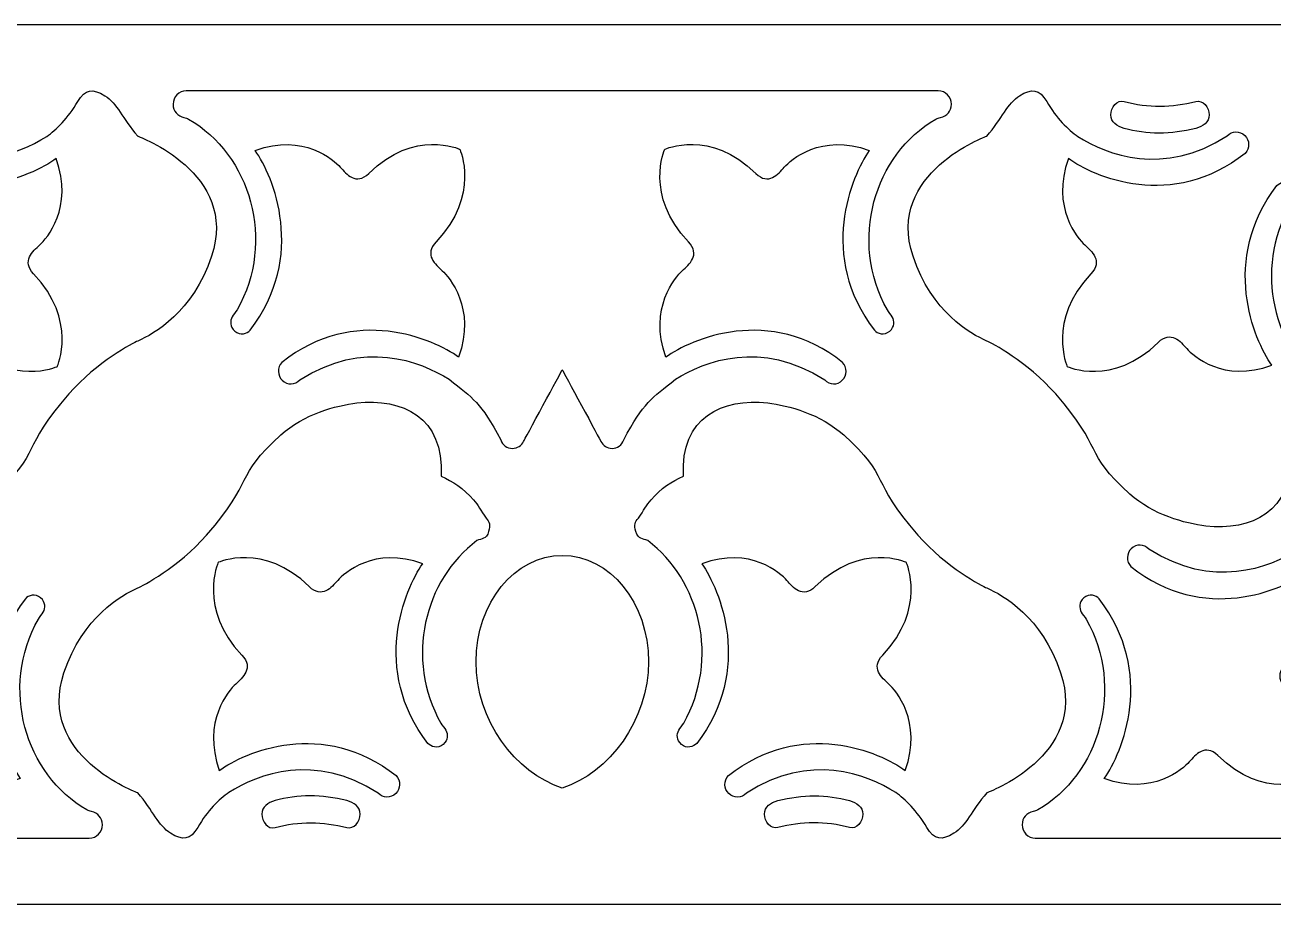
# Model space of a CAD drawing. Header units: centimetres. Extents: x 1.5 to 27, y -5.6 to -3.4.
# Drawn here: x 17.568 to 20.584, y -5.563 to -3.438 of the extents above; entities that cross this region are included whole.
import ezdxf

# ---------------------------------------------------------------- set-up
doc = ezdxf.new("R2010")
doc.units = ezdxf.units.CM
doc.header["$MEASUREMENT"] = 0
doc.layers.add('layer 1', color=7, linetype='Continuous')

msp = doc.modelspace()

# ---------------------------------------------------------------- linework, layer by layer
at = {"layer": 'layer 1', "color": 250}
for points, knots in [([(26.99977, -5.56315), (26.99977, -5.56315), (1.50052, -5.56315), (1.50052, -5.56315), (1.50052, -5.56315), (1.50052, -5.56315), (1.50052, -3.43822), (1.50052, -3.43822), (1.50052, -3.43822), (1.50052, -3.43822), (26.99977, -3.43822), (26.99977, -3.43822), (26.99977, -3.43822), (26.99977, -3.43822), (26.99977, -5.56315), (26.99977, -5.56315)], [0, 0, 0, 0, 0.2, 0.2, 0.2, 0.2, 0.4, 0.4, 0.4, 0.4, 0.6, 0.6, 0.6, 0.6, 1, 1, 1, 1]), ([(17.84056, -4.2024), (17.88006, -4.18478), (17.97394, -4.13215), (18.01886, -3.99738), (18.01886, -3.99738), (18.08602, -3.79587), (17.84056, -3.70693), (17.84056, -3.70693), (17.84056, -3.70693), (17.80365, -3.66489), (17.79059, -3.62706), (17.76123, -3.60917), (17.76123, -3.60917), (17.73187, -3.59128), (17.71389, -3.59266), (17.69558, -3.62349), (17.69558, -3.62349), (17.67273, -3.66337), (17.64354, -3.69138), (17.62048, -3.70783), (17.62048, -3.70783), (17.54983, -3.7518), (17.41356, -3.80571), (17.25972, -3.70609), (17.25972, -3.70609), (17.24818, -3.6939), (17.22911, -3.69353), (17.21712, -3.70526), (17.21712, -3.70526), (17.20514, -3.717), (17.20477, -3.73639), (17.21631, -3.74857), (17.21631, -3.74857), (17.39272, -3.88859), (17.58304, -3.80506), (17.64345, -3.7612), (17.64345, -3.7612), (17.68601, -3.87971), (17.62027, -3.95517), (17.60383, -3.97004), (17.60383, -3.97004), (17.5874, -3.9849), (17.55935, -4.00875), (17.58893, -4.03987), (17.58893, -4.03987), (17.69609, -4.15254), (17.64629, -4.26372), (17.64629, -4.26372), (17.64629, -4.26372), (17.64629, -4.26372), (17.53694, -4.31435), (17.42611, -4.2054), (17.42611, -4.2054), (17.39551, -4.17532), (17.37205, -4.20384), (17.35743, -4.22055), (17.35743, -4.22055), (17.3428, -4.23726), (17.26858, -4.30409), (17.15201, -4.26083), (17.15201, -4.26083), (17.19516, -4.19941), (17.27731, -4.00591), (17.1396, -3.82657), (17.1396, -3.82657), (17.13232, -3.81853), (17.1155, -3.81239), (17.1026, -3.82407), (17.1026, -3.82407), (17.09028, -3.83524), (17.09079, -3.84788), (17.09637, -3.85877), (17.09637, -3.85877), (17.09872, -3.86335), (17.10523, -3.87021), (17.10812, -3.87534), (17.10812, -3.87534), (17.19564, -4.03088), (17.14778, -4.22161), (17.02107, -4.31684), (17.02107, -4.31684), (17.00988, -4.32184), (16.99804, -4.31913), (16.99267, -4.33841), (16.99267, -4.33841), (16.98785, -4.35572), (16.9906, -4.36132), (16.99873, -4.37097), (16.99873, -4.37097), (16.99873, -4.37097), (16.99873, -4.37097), (16.99873, -4.37097), (16.99873, -4.37097), (17.01193, -4.39029), (17.01763, -4.40202), (17.02922, -4.41542), (17.02922, -4.41542), (17.0531, -4.44304), (17.07979, -4.45977), (17.1075, -4.47255), (17.1075, -4.47255), (17.09963, -4.61529), (17.20248, -4.6622), (17.31116, -4.64947), (17.31116, -4.64947), (17.36162, -4.64356), (17.43896, -4.62232), (17.49479, -4.57219), (17.49479, -4.57219), (17.60943, -4.46926), (17.5557, -4.46467), (17.6741, -4.32998), (17.6741, -4.32998), (17.74237, -4.25232), (17.83009, -4.2067), (17.84056, -4.2024)], [0, 0, 0, 0, 0.0333333, 0.0333333, 0.0333333, 0.0333333, 0.0666667, 0.0666667, 0.0666667, 0.0666667, 0.1, 0.1, 0.1, 0.1, 0.1333333, 0.1333333, 0.1333333, 0.1333333, 0.1666667, 0.1666667, 0.1666667, 0.1666667, 0.2, 0.2, 0.2, 0.2, 0.2333333, 0.2333333, 0.2333333, 0.2333333, 0.2666667, 0.2666667, 0.2666667, 0.2666667, 0.3, 0.3, 0.3, 0.3, 0.3333333, 0.3333333, 0.3333333, 0.3333333, 0.3666667, 0.3666667, 0.3666667, 0.3666667, 0.4, 0.4, 0.4, 0.4, 0.4333333, 0.4333333, 0.4333333, 0.4333333, 0.4666667, 0.4666667, 0.4666667, 0.4666667, 0.5, 0.5, 0.5, 0.5, 0.5333333, 0.5333333, 0.5333333, 0.5333333, 0.5666667, 0.5666667, 0.5666667, 0.5666667, 0.6, 0.6, 0.6, 0.6, 0.6333333, 0.6333333, 0.6333333, 0.6333333, 0.6666667, 0.6666667, 0.6666667, 0.6666667, 0.7, 0.7, 0.7, 0.7, 0.7333333, 0.7333333, 0.7333333, 0.7333333, 0.7666667, 0.7666667, 0.7666667, 0.7666667, 0.8, 0.8, 0.8, 0.8, 0.8333333, 0.8333333, 0.8333333, 0.8333333, 0.8666667, 0.8666667, 0.8666667, 0.8666667, 0.9, 0.9, 0.9, 0.9, 0.9333333, 0.9333333, 0.9333333, 0.9333333, 1, 1, 1, 1]), ([(18.86639, -3.59759), (18.86639, -3.59759), (19.77494, -3.59759), (19.77494, -3.59759), (19.77494, -3.59759), (19.7925, -3.59759), (19.80687, -3.6122), (19.80687, -3.63005), (19.80687, -3.63005), (19.80687, -3.63005), (19.80687, -3.63005), (19.80687, -3.63005), (19.80687, -3.63005), (19.80687, -3.64598), (19.79543, -3.65933), (19.78049, -3.66202), (19.78049, -3.66202), (19.77564, -3.66289), (19.77368, -3.66315), (19.76924, -3.66572), (19.76924, -3.66572), (19.62047, -3.75181), (19.55798, -3.95983), (19.65212, -4.12713), (19.65212, -4.12713), (19.655, -4.13227), (19.66152, -4.13913), (19.66387, -4.14371), (19.66387, -4.14371), (19.66944, -4.1546), (19.66996, -4.16724), (19.65764, -4.1784), (19.65764, -4.1784), (19.64474, -4.19009), (19.62792, -4.18395), (19.62064, -4.17591), (19.62064, -4.17591), (19.48293, -3.99657), (19.56508, -3.80307), (19.60823, -3.74165), (19.60823, -3.74165), (19.49166, -3.69839), (19.41743, -3.76522), (19.40281, -3.78193), (19.40281, -3.78193), (19.38819, -3.79864), (19.36473, -3.82716), (19.33412, -3.79707), (19.33412, -3.79707), (19.2233, -3.68813), (19.11394, -3.73876), (19.11394, -3.73876), (19.11394, -3.73876), (19.11394, -3.73876), (19.06415, -3.84994), (19.1713, -3.96261), (19.1713, -3.96261), (19.20089, -3.99372), (19.17284, -4.01757), (19.15641, -4.03244), (19.15641, -4.03244), (19.13997, -4.04731), (19.07423, -4.12277), (19.11679, -4.24128), (19.11679, -4.24128), (19.1772, -4.19742), (19.36752, -4.11389), (19.54393, -4.2539), (19.54393, -4.2539), (19.55547, -4.26609), (19.5551, -4.28548), (19.54312, -4.29721), (19.54312, -4.29721), (19.53113, -4.30894), (19.51205, -4.30857), (19.50052, -4.29639), (19.50052, -4.29639), (19.34668, -4.19676), (19.2104, -4.25068), (19.13976, -4.29465), (19.13976, -4.29465), (19.08193, -4.34089), (19.06361, -4.35006), (19.01475, -4.44132), (19.01475, -4.44132), (19.01078, -4.45325), (18.99967, -4.46185), (18.98658, -4.46185), (18.98658, -4.46185), (18.9748, -4.46185), (18.96461, -4.45488), (18.9598, -4.44477), (18.9598, -4.44477), (18.95948, -4.4441), (18.86666, -4.27233), (18.86639, -4.27163), (18.86639, -4.27163), (18.86612, -4.27233), (18.77329, -4.4441), (18.77297, -4.44477), (18.77297, -4.44477), (18.76816, -4.45488), (18.75797, -4.46185), (18.74619, -4.46185), (18.74619, -4.46185), (18.73311, -4.46185), (18.72199, -4.45325), (18.71802, -4.44132), (18.71802, -4.44132), (18.66916, -4.35006), (18.65085, -4.34089), (18.59302, -4.29465), (18.59302, -4.29465), (18.52237, -4.25068), (18.3861, -4.19676), (18.23226, -4.29639), (18.23226, -4.29639), (18.22072, -4.30857), (18.20164, -4.30894), (18.18966, -4.29721), (18.18966, -4.29721), (18.17767, -4.28548), (18.17731, -4.26609), (18.18885, -4.2539), (18.18885, -4.2539), (18.36525, -4.11389), (18.55557, -4.19742), (18.61599, -4.24128), (18.61599, -4.24128), (18.65854, -4.12277), (18.5928, -4.04731), (18.57637, -4.03244), (18.57637, -4.03244), (18.55993, -4.01757), (18.53188, -3.99372), (18.56147, -3.96261), (18.56147, -3.96261), (18.66862, -3.84994), (18.61883, -3.73876), (18.61883, -3.73876), (18.61883, -3.73876), (18.61883, -3.73876), (18.50948, -3.68813), (18.39865, -3.79707), (18.39865, -3.79707), (18.36805, -3.82716), (18.34459, -3.79864), (18.32996, -3.78193), (18.32996, -3.78193), (18.31534, -3.76522), (18.24111, -3.69839), (18.12455, -3.74165), (18.12455, -3.74165), (18.16769, -3.80307), (18.24984, -3.99657), (18.11213, -4.17591), (18.11213, -4.17591), (18.10486, -4.18395), (18.08803, -4.19009), (18.07514, -4.1784), (18.07514, -4.1784), (18.06282, -4.16724), (18.06333, -4.1546), (18.06891, -4.14371), (18.06891, -4.14371), (18.07125, -4.13913), (18.07777, -4.13227), (18.08066, -4.12713), (18.08066, -4.12713), (18.17479, -3.95983), (18.11231, -3.75181), (17.96353, -3.66572), (17.96353, -3.66572), (17.95909, -3.66315), (17.95713, -3.66289), (17.95229, -3.66202), (17.95229, -3.66202), (17.93735, -3.65933), (17.9259, -3.64598), (17.9259, -3.63005), (17.9259, -3.63005), (17.9259, -3.63005), (17.9259, -3.63005), (17.9259, -3.63005), (17.9259, -3.63005), (17.9259, -3.6122), (17.94028, -3.59759), (17.95784, -3.59759), (17.95784, -3.59759), (17.95784, -3.59759), (18.86639, -3.59759), (18.86639, -3.59759)], [0, 0, 0, 0, 0.0204082, 0.0204082, 0.0204082, 0.0204082, 0.0408163, 0.0408163, 0.0408163, 0.0408163, 0.0612245, 0.0612245, 0.0612245, 0.0612245, 0.0816327, 0.0816327, 0.0816327, 0.0816327, 0.1020408, 0.1020408, 0.1020408, 0.1020408, 0.122449, 0.122449, 0.122449, 0.122449, 0.1428571, 0.1428571, 0.1428571, 0.1428571, 0.1632653, 0.1632653, 0.1632653, 0.1632653, 0.1836735, 0.1836735, 0.1836735, 0.1836735, 0.2040816, 0.2040816, 0.2040816, 0.2040816, 0.2244898, 0.2244898, 0.2244898, 0.2244898, 0.244898, 0.244898, 0.244898, 0.244898, 0.2653061, 0.2653061, 0.2653061, 0.2653061, 0.2857143, 0.2857143, 0.2857143, 0.2857143, 0.3061224, 0.3061224, 0.3061224, 0.3061224, 0.3265306, 0.3265306, 0.3265306, 0.3265306, 0.3469388, 0.3469388, 0.3469388, 0.3469388, 0.3673469, 0.3673469, 0.3673469, 0.3673469, 0.3877551, 0.3877551, 0.3877551, 0.3877551, 0.4081633, 0.4081633, 0.4081633, 0.4081633, 0.4285714, 0.4285714, 0.4285714, 0.4285714, 0.4489796, 0.4489796, 0.4489796, 0.4489796, 0.4693878, 0.4693878, 0.4693878, 0.4693878, 0.4897959, 0.4897959, 0.4897959, 0.4897959, 0.5102041, 0.5102041, 0.5102041, 0.5102041, 0.5306122, 0.5306122, 0.5306122, 0.5306122, 0.5510204, 0.5510204, 0.5510204, 0.5510204, 0.5714286, 0.5714286, 0.5714286, 0.5714286, 0.5918367, 0.5918367, 0.5918367, 0.5918367, 0.6122449, 0.6122449, 0.6122449, 0.6122449, 0.6326531, 0.6326531, 0.6326531, 0.6326531, 0.6530612, 0.6530612, 0.6530612, 0.6530612, 0.6734694, 0.6734694, 0.6734694, 0.6734694, 0.6938776, 0.6938776, 0.6938776, 0.6938776, 0.7142857, 0.7142857, 0.7142857, 0.7142857, 0.7346939, 0.7346939, 0.7346939, 0.7346939, 0.755102, 0.755102, 0.755102, 0.755102, 0.7755102, 0.7755102, 0.7755102, 0.7755102, 0.7959184, 0.7959184, 0.7959184, 0.7959184, 0.8163265, 0.8163265, 0.8163265, 0.8163265, 0.8367347, 0.8367347, 0.8367347, 0.8367347, 0.8571429, 0.8571429, 0.8571429, 0.8571429, 0.877551, 0.877551, 0.877551, 0.877551, 0.8979592, 0.8979592, 0.8979592, 0.8979592, 0.9183673, 0.9183673, 0.9183673, 0.9183673, 0.9387755, 0.9387755, 0.9387755, 0.9387755, 0.9591837, 0.9591837, 0.9591837, 0.9591837, 1, 1, 1, 1]), ([(19.89222, -4.2024), (19.90268, -4.2067), (19.9904, -4.25231), (20.05867, -4.32998), (20.05867, -4.32998), (20.17707, -4.46467), (20.12335, -4.46926), (20.23799, -4.57219), (20.23799, -4.57219), (20.29381, -4.62232), (20.37115, -4.64356), (20.42162, -4.64947), (20.42162, -4.64947), (20.53029, -4.6622), (20.63314, -4.61529), (20.62527, -4.47255), (20.62527, -4.47255), (20.65298, -4.45976), (20.67967, -4.44304), (20.70355, -4.41542), (20.70355, -4.41542), (20.71514, -4.40202), (20.72084, -4.39028), (20.73405, -4.37096), (20.73405, -4.37096), (20.73405, -4.37096), (20.73405, -4.37096), (20.73405, -4.37096), (20.73405, -4.37096), (20.74217, -4.36132), (20.74492, -4.35572), (20.7401, -4.33841), (20.7401, -4.33841), (20.73474, -4.31913), (20.72289, -4.32184), (20.7117, -4.31684), (20.7117, -4.31684), (20.58499, -4.22161), (20.53713, -4.03088), (20.62465, -3.87534), (20.62465, -3.87534), (20.62754, -3.87021), (20.63406, -3.86335), (20.6364, -3.85877), (20.6364, -3.85877), (20.64198, -3.84788), (20.64249, -3.83524), (20.63017, -3.82407), (20.63017, -3.82407), (20.61728, -3.81239), (20.60045, -3.81853), (20.59318, -3.82657), (20.59318, -3.82657), (20.45546, -4.00591), (20.53761, -4.19941), (20.58076, -4.26083), (20.58076, -4.26083), (20.4642, -4.30409), (20.38997, -4.23725), (20.37534, -4.22055), (20.37534, -4.22055), (20.36072, -4.20384), (20.33726, -4.17532), (20.30666, -4.2054), (20.30666, -4.2054), (20.19583, -4.31434), (20.08648, -4.26371), (20.08648, -4.26371), (20.08648, -4.26371), (20.08648, -4.26371), (20.03668, -4.15254), (20.14384, -4.03987), (20.14384, -4.03987), (20.17343, -4.00875), (20.14537, -3.9849), (20.12894, -3.97003), (20.12894, -3.97003), (20.11251, -3.95517), (20.04677, -3.8797), (20.08932, -3.7612), (20.08932, -3.7612), (20.14973, -3.80506), (20.34006, -3.88858), (20.51646, -3.74857), (20.51646, -3.74857), (20.528, -3.73639), (20.52764, -3.71699), (20.51565, -3.70526), (20.51565, -3.70526), (20.50367, -3.69353), (20.48459, -3.6939), (20.47305, -3.70609), (20.47305, -3.70609), (20.31921, -3.80571), (20.18294, -3.7518), (20.11229, -3.70783), (20.11229, -3.70783), (20.08923, -3.69137), (20.06005, -3.66337), (20.03719, -3.62349), (20.03719, -3.62349), (20.01889, -3.59266), (20.00091, -3.59127), (19.97154, -3.60917), (19.97154, -3.60917), (19.94218, -3.62706), (19.92912, -3.66489), (19.89222, -3.70693), (19.89222, -3.70693), (19.89222, -3.70693), (19.64675, -3.79587), (19.71392, -3.99738), (19.71392, -3.99738), (19.75884, -4.13215), (19.85271, -4.18478), (19.89222, -4.2024)], [0, 0, 0, 0, 0.0333333, 0.0333333, 0.0333333, 0.0333333, 0.0666667, 0.0666667, 0.0666667, 0.0666667, 0.1, 0.1, 0.1, 0.1, 0.1333333, 0.1333333, 0.1333333, 0.1333333, 0.1666667, 0.1666667, 0.1666667, 0.1666667, 0.2, 0.2, 0.2, 0.2, 0.2333333, 0.2333333, 0.2333333, 0.2333333, 0.2666667, 0.2666667, 0.2666667, 0.2666667, 0.3, 0.3, 0.3, 0.3, 0.3333333, 0.3333333, 0.3333333, 0.3333333, 0.3666667, 0.3666667, 0.3666667, 0.3666667, 0.4, 0.4, 0.4, 0.4, 0.4333333, 0.4333333, 0.4333333, 0.4333333, 0.4666667, 0.4666667, 0.4666667, 0.4666667, 0.5, 0.5, 0.5, 0.5, 0.5333333, 0.5333333, 0.5333333, 0.5333333, 0.5666667, 0.5666667, 0.5666667, 0.5666667, 0.6, 0.6, 0.6, 0.6, 0.6333333, 0.6333333, 0.6333333, 0.6333333, 0.6666667, 0.6666667, 0.6666667, 0.6666667, 0.7, 0.7, 0.7, 0.7, 0.7333333, 0.7333333, 0.7333333, 0.7333333, 0.7666667, 0.7666667, 0.7666667, 0.7666667, 0.8, 0.8, 0.8, 0.8, 0.8333333, 0.8333333, 0.8333333, 0.8333333, 0.8666667, 0.8666667, 0.8666667, 0.8666667, 0.9, 0.9, 0.9, 0.9, 0.9333333, 0.9333333, 0.9333333, 0.9333333, 1, 1, 1, 1]), ([(20.2239, -3.68818), (20.27892, -3.70365), (20.33679, -3.70364), (20.39752, -3.68818), (20.39752, -3.68818), (20.41464, -3.68383), (20.4296, -3.67351), (20.4296, -3.65557), (20.4296, -3.65557), (20.4296, -3.65557), (20.4296, -3.65557), (20.4296, -3.65557), (20.4296, -3.65557), (20.4296, -3.63763), (20.4146, -3.61854), (20.39752, -3.62296), (20.39752, -3.62296), (20.33965, -3.63793), (20.28177, -3.6389), (20.2239, -3.62296), (20.2239, -3.62296), (20.20689, -3.61827), (20.19182, -3.63763), (20.19182, -3.65557), (20.19182, -3.65557), (20.19182, -3.65557), (20.19182, -3.65557), (20.19182, -3.65557), (20.19182, -3.65557), (20.19182, -3.67351), (20.2069, -3.68341), (20.2239, -3.68818)], [0, 0, 0, 0, 0.1111111, 0.1111111, 0.1111111, 0.1111111, 0.2222222, 0.2222222, 0.2222222, 0.2222222, 0.3333333, 0.3333333, 0.3333333, 0.3333333, 0.4444444, 0.4444444, 0.4444444, 0.4444444, 0.5555556, 0.5555556, 0.5555556, 0.5555556, 0.6666667, 0.6666667, 0.6666667, 0.6666667, 0.7777778, 0.7777778, 0.7777778, 0.7777778, 1, 1, 1, 1]), ([(17.84056, -5.29443), (17.87746, -5.33647), (17.89052, -5.3743), (17.91988, -5.39219), (17.91988, -5.39219), (17.94924, -5.41009), (17.96722, -5.4087), (17.98553, -5.37787), (17.98553, -5.37787), (18.00838, -5.33799), (18.03757, -5.30999), (18.06063, -5.29353), (18.06063, -5.29353), (18.13127, -5.24956), (18.26755, -5.19565), (18.42139, -5.29527), (18.42139, -5.29527), (18.43293, -5.30746), (18.452, -5.30783), (18.46399, -5.2961), (18.46399, -5.2961), (18.47597, -5.28437), (18.47634, -5.26497), (18.4648, -5.25279), (18.4648, -5.25279), (18.28839, -5.11278), (18.09807, -5.1963), (18.03766, -5.24016), (18.03766, -5.24016), (17.9951, -5.12166), (18.06084, -5.04619), (18.07728, -5.03133), (18.07728, -5.03133), (18.09371, -5.01646), (18.12176, -4.99261), (18.09217, -4.96149), (18.09217, -4.96149), (17.98502, -4.84882), (18.03482, -4.73765), (18.03482, -4.73765), (18.03482, -4.73765), (18.03482, -4.73765), (18.14417, -4.68702), (18.25499, -4.79596), (18.25499, -4.79596), (18.2856, -4.82604), (18.30906, -4.79752), (18.32368, -4.78081), (18.32368, -4.78081), (18.33831, -4.76411), (18.41253, -4.69727), (18.5291, -4.74054), (18.5291, -4.74054), (18.48595, -4.80195), (18.4038, -4.99545), (18.54151, -5.17479), (18.54151, -5.17479), (18.54879, -5.18283), (18.56561, -5.18897), (18.57851, -5.17729), (18.57851, -5.17729), (18.59083, -5.16612), (18.59032, -5.15348), (18.58474, -5.14259), (18.58474, -5.14259), (18.58239, -5.13801), (18.57587, -5.13115), (18.57299, -5.12602), (18.57299, -5.12602), (18.48547, -4.97048), (18.53333, -4.77975), (18.66003, -4.68452), (18.66003, -4.68452), (18.67123, -4.67952), (18.68307, -4.68223), (18.68844, -4.66295), (18.68844, -4.66295), (18.69326, -4.64564), (18.69051, -4.64004), (18.68238, -4.6304), (18.68238, -4.6304), (18.68238, -4.6304), (18.68238, -4.6304), (18.68238, -4.6304), (18.68238, -4.6304), (18.66918, -4.61108), (18.66348, -4.59934), (18.65189, -4.58594), (18.65189, -4.58594), (18.62801, -4.55832), (18.60131, -4.5416), (18.57361, -4.52881), (18.57361, -4.52881), (18.58148, -4.38607), (18.47863, -4.33916), (18.36995, -4.35189), (18.36995, -4.35189), (18.31949, -4.3578), (18.24215, -4.37904), (18.18632, -4.42917), (18.18632, -4.42917), (18.07168, -4.5321), (18.12541, -4.53669), (18.00701, -4.67138), (18.00701, -4.67138), (17.93874, -4.74905), (17.85102, -4.79466), (17.84056, -4.79896), (17.84056, -4.79896), (17.80105, -4.81658), (17.70717, -4.86921), (17.66225, -5.00398), (17.66225, -5.00398), (17.59509, -5.20549), (17.84056, -5.29443), (17.84056, -5.29443)], [0, 0, 0, 0, 0.0333333, 0.0333333, 0.0333333, 0.0333333, 0.0666667, 0.0666667, 0.0666667, 0.0666667, 0.1, 0.1, 0.1, 0.1, 0.1333333, 0.1333333, 0.1333333, 0.1333333, 0.1666667, 0.1666667, 0.1666667, 0.1666667, 0.2, 0.2, 0.2, 0.2, 0.2333333, 0.2333333, 0.2333333, 0.2333333, 0.2666667, 0.2666667, 0.2666667, 0.2666667, 0.3, 0.3, 0.3, 0.3, 0.3333333, 0.3333333, 0.3333333, 0.3333333, 0.3666667, 0.3666667, 0.3666667, 0.3666667, 0.4, 0.4, 0.4, 0.4, 0.4333333, 0.4333333, 0.4333333, 0.4333333, 0.4666667, 0.4666667, 0.4666667, 0.4666667, 0.5, 0.5, 0.5, 0.5, 0.5333333, 0.5333333, 0.5333333, 0.5333333, 0.5666667, 0.5666667, 0.5666667, 0.5666667, 0.6, 0.6, 0.6, 0.6, 0.6333333, 0.6333333, 0.6333333, 0.6333333, 0.6666667, 0.6666667, 0.6666667, 0.6666667, 0.7, 0.7, 0.7, 0.7, 0.7333333, 0.7333333, 0.7333333, 0.7333333, 0.7666667, 0.7666667, 0.7666667, 0.7666667, 0.8, 0.8, 0.8, 0.8, 0.8333333, 0.8333333, 0.8333333, 0.8333333, 0.8666667, 0.8666667, 0.8666667, 0.8666667, 0.9, 0.9, 0.9, 0.9, 0.9333333, 0.9333333, 0.9333333, 0.9333333, 1, 1, 1, 1]), ([(19.89222, -5.29443), (19.89222, -5.29443), (20.13768, -5.20549), (20.07052, -5.00398), (20.07052, -5.00398), (20.0256, -4.86921), (19.93173, -4.81658), (19.89222, -4.79896), (19.89222, -4.79896), (19.88176, -4.79466), (19.79404, -4.74905), (19.72576, -4.67138), (19.72576, -4.67138), (19.60737, -4.53669), (19.66109, -4.5321), (19.54645, -4.42917), (19.54645, -4.42917), (19.49062, -4.37904), (19.41329, -4.3578), (19.36282, -4.35189), (19.36282, -4.35189), (19.25414, -4.33916), (19.15129, -4.38607), (19.15917, -4.52881), (19.15917, -4.52881), (19.13146, -4.5416), (19.10477, -4.55832), (19.08089, -4.58594), (19.08089, -4.58594), (19.0693, -4.59934), (19.0636, -4.61108), (19.05039, -4.6304), (19.05039, -4.6304), (19.05039, -4.6304), (19.05039, -4.6304), (19.05039, -4.6304), (19.05039, -4.6304), (19.04227, -4.64004), (19.03952, -4.64564), (19.04433, -4.66295), (19.04433, -4.66295), (19.0497, -4.68223), (19.06155, -4.67952), (19.07274, -4.68452), (19.07274, -4.68452), (19.19945, -4.77975), (19.2473, -4.97048), (19.15978, -5.12602), (19.15978, -5.12602), (19.1569, -5.13115), (19.15038, -5.13801), (19.14804, -5.14259), (19.14804, -5.14259), (19.14246, -5.15348), (19.14194, -5.16612), (19.15427, -5.17729), (19.15427, -5.17729), (19.16716, -5.18897), (19.18398, -5.18283), (19.19126, -5.17479), (19.19126, -5.17479), (19.32897, -4.99545), (19.24682, -4.80195), (19.20368, -4.74054), (19.20368, -4.74054), (19.32024, -4.69727), (19.39447, -4.76411), (19.40909, -4.78081), (19.40909, -4.78081), (19.42371, -4.79752), (19.44718, -4.82604), (19.47778, -4.79596), (19.47778, -4.79596), (19.5886, -4.68702), (19.69796, -4.73765), (19.69796, -4.73765), (19.69796, -4.73765), (19.69796, -4.73765), (19.74775, -4.84882), (19.6406, -4.96149), (19.6406, -4.96149), (19.61101, -4.99261), (19.63906, -5.01646), (19.6555, -5.03133), (19.6555, -5.03133), (19.67193, -5.04619), (19.73767, -5.12166), (19.69512, -5.24016), (19.69512, -5.24016), (19.6347, -5.1963), (19.44438, -5.11278), (19.26798, -5.25279), (19.26798, -5.25279), (19.25644, -5.26497), (19.2568, -5.28437), (19.26879, -5.2961), (19.26879, -5.2961), (19.28077, -5.30783), (19.29985, -5.30746), (19.31138, -5.29527), (19.31138, -5.29527), (19.46523, -5.19565), (19.6015, -5.24956), (19.67215, -5.29353), (19.67215, -5.29353), (19.69521, -5.30999), (19.72439, -5.33799), (19.74725, -5.37787), (19.74725, -5.37787), (19.76555, -5.4087), (19.78353, -5.41009), (19.81289, -5.39219), (19.81289, -5.39219), (19.84226, -5.3743), (19.85531, -5.33647), (19.89222, -5.29443)], [0, 0, 0, 0, 0.0333333, 0.0333333, 0.0333333, 0.0333333, 0.0666667, 0.0666667, 0.0666667, 0.0666667, 0.1, 0.1, 0.1, 0.1, 0.1333333, 0.1333333, 0.1333333, 0.1333333, 0.1666667, 0.1666667, 0.1666667, 0.1666667, 0.2, 0.2, 0.2, 0.2, 0.2333333, 0.2333333, 0.2333333, 0.2333333, 0.2666667, 0.2666667, 0.2666667, 0.2666667, 0.3, 0.3, 0.3, 0.3, 0.3333333, 0.3333333, 0.3333333, 0.3333333, 0.3666667, 0.3666667, 0.3666667, 0.3666667, 0.4, 0.4, 0.4, 0.4, 0.4333333, 0.4333333, 0.4333333, 0.4333333, 0.4666667, 0.4666667, 0.4666667, 0.4666667, 0.5, 0.5, 0.5, 0.5, 0.5333333, 0.5333333, 0.5333333, 0.5333333, 0.5666667, 0.5666667, 0.5666667, 0.5666667, 0.6, 0.6, 0.6, 0.6, 0.6333333, 0.6333333, 0.6333333, 0.6333333, 0.6666667, 0.6666667, 0.6666667, 0.6666667, 0.7, 0.7, 0.7, 0.7, 0.7333333, 0.7333333, 0.7333333, 0.7333333, 0.7666667, 0.7666667, 0.7666667, 0.7666667, 0.8, 0.8, 0.8, 0.8, 0.8333333, 0.8333333, 0.8333333, 0.8333333, 0.8666667, 0.8666667, 0.8666667, 0.8666667, 0.9, 0.9, 0.9, 0.9, 0.9333333, 0.9333333, 0.9333333, 0.9333333, 1, 1, 1, 1]), ([(16.81472, -5.40378), (16.81472, -5.40378), (15.90617, -5.40378), (15.90617, -5.40378), (15.90617, -5.40378), (15.88861, -5.40378), (15.87424, -5.38917), (15.87424, -5.37131), (15.87424, -5.37131), (15.87424, -5.37131), (15.87424, -5.37131), (15.87424, -5.37131), (15.87424, -5.37131), (15.87424, -5.35538), (15.88568, -5.34203), (15.90062, -5.33934), (15.90062, -5.33934), (15.90547, -5.33847), (15.90743, -5.33821), (15.91187, -5.33564), (15.91187, -5.33564), (16.06064, -5.24955), (16.12313, -5.04153), (16.02899, -4.87423), (16.02899, -4.87423), (16.02611, -4.8691), (16.01959, -4.86223), (16.01724, -4.85766), (16.01724, -4.85766), (16.01166, -4.84677), (16.01115, -4.83412), (16.02347, -4.82296), (16.02347, -4.82296), (16.03637, -4.81127), (16.05319, -4.81741), (16.06047, -4.82546), (16.06047, -4.82546), (16.19818, -5.0048), (16.11603, -5.19829), (16.07288, -5.25971), (16.07288, -5.25971), (16.18945, -5.30298), (16.26367, -5.23614), (16.2783, -5.21943), (16.2783, -5.21943), (16.29292, -5.20272), (16.31638, -5.1742), (16.34699, -5.20429), (16.34699, -5.20429), (16.45781, -5.31323), (16.56716, -5.2626), (16.56716, -5.2626), (16.56716, -5.2626), (16.56716, -5.2626), (16.61696, -5.15143), (16.50981, -5.03875), (16.50981, -5.03875), (16.48022, -5.00764), (16.50827, -4.98379), (16.5247, -4.96892), (16.5247, -4.96892), (16.54114, -4.95405), (16.60688, -4.87859), (16.56432, -4.76008), (16.56432, -4.76008), (16.50391, -4.80395), (16.31359, -4.88747), (16.13718, -4.74746), (16.13718, -4.74746), (16.12565, -4.73527), (16.12601, -4.71588), (16.13799, -4.70415), (16.13799, -4.70415), (16.14998, -4.69242), (16.16905, -4.69279), (16.18059, -4.70497), (16.18059, -4.70497), (16.33443, -4.8046), (16.47071, -4.75069), (16.54135, -4.70671), (16.54135, -4.70671), (16.59918, -4.66047), (16.6175, -4.6513), (16.66635, -4.56005), (16.66635, -4.56005), (16.67033, -4.54811), (16.68144, -4.53951), (16.69453, -4.53951), (16.69453, -4.53951), (16.70631, -4.53951), (16.7165, -4.54649), (16.72131, -4.5566), (16.72131, -4.5566), (16.72163, -4.55727), (16.81445, -4.72903), (16.81472, -4.72973), (16.81472, -4.72973), (16.81499, -4.72903), (16.90781, -4.55727), (16.90813, -4.5566), (16.90813, -4.5566), (16.91295, -4.54649), (16.92313, -4.53951), (16.93492, -4.53951), (16.93492, -4.53951), (16.948, -4.53951), (16.95912, -4.54811), (16.96309, -4.56005), (16.96309, -4.56005), (17.01195, -4.6513), (17.03026, -4.66047), (17.08809, -4.70671), (17.08809, -4.70671), (17.15874, -4.75069), (17.29501, -4.8046), (17.44885, -4.70497), (17.44885, -4.70497), (17.46039, -4.69279), (17.47947, -4.69242), (17.49145, -4.70415), (17.49145, -4.70415), (17.50344, -4.71588), (17.5038, -4.73527), (17.49226, -4.74746), (17.49226, -4.74746), (17.31586, -4.88747), (17.12553, -4.80395), (17.06512, -4.76008), (17.06512, -4.76008), (17.02257, -4.87859), (17.08831, -4.95405), (17.10474, -4.96892), (17.10474, -4.96892), (17.12118, -4.98379), (17.14923, -5.00764), (17.11964, -5.03875), (17.11964, -5.03875), (17.01248, -5.15143), (17.06228, -5.2626), (17.06228, -5.2626), (17.06228, -5.2626), (17.06228, -5.2626), (17.17163, -5.31323), (17.28246, -5.20429), (17.28246, -5.20429), (17.31306, -5.1742), (17.33652, -5.20272), (17.35115, -5.21943), (17.35115, -5.21943), (17.36577, -5.23614), (17.44, -5.30298), (17.55656, -5.25971), (17.55656, -5.25971), (17.51342, -5.19829), (17.43127, -5.0048), (17.56898, -4.82546), (17.56898, -4.82546), (17.57625, -4.81741), (17.59308, -4.81127), (17.60597, -4.82296), (17.60597, -4.82296), (17.61829, -4.83412), (17.61778, -4.84677), (17.6122, -4.85766), (17.6122, -4.85766), (17.60986, -4.86223), (17.60334, -4.8691), (17.60045, -4.87423), (17.60045, -4.87423), (17.50631, -5.04153), (17.5688, -5.24955), (17.71758, -5.33564), (17.71758, -5.33564), (17.72202, -5.33821), (17.72398, -5.33847), (17.72882, -5.33934), (17.72882, -5.33934), (17.74376, -5.34203), (17.75521, -5.35538), (17.75521, -5.37131), (17.75521, -5.37131), (17.75521, -5.37131), (17.75521, -5.37131), (17.75521, -5.37131), (17.75521, -5.37131), (17.75521, -5.38917), (17.74083, -5.40378), (17.72327, -5.40378), (17.72327, -5.40378), (17.72327, -5.40378), (16.81472, -5.40378), (16.81472, -5.40378)], [0, 0, 0, 0, 0.0204082, 0.0204082, 0.0204082, 0.0204082, 0.0408163, 0.0408163, 0.0408163, 0.0408163, 0.0612245, 0.0612245, 0.0612245, 0.0612245, 0.0816327, 0.0816327, 0.0816327, 0.0816327, 0.1020408, 0.1020408, 0.1020408, 0.1020408, 0.122449, 0.122449, 0.122449, 0.122449, 0.1428571, 0.1428571, 0.1428571, 0.1428571, 0.1632653, 0.1632653, 0.1632653, 0.1632653, 0.1836735, 0.1836735, 0.1836735, 0.1836735, 0.2040816, 0.2040816, 0.2040816, 0.2040816, 0.2244898, 0.2244898, 0.2244898, 0.2244898, 0.244898, 0.244898, 0.244898, 0.244898, 0.2653061, 0.2653061, 0.2653061, 0.2653061, 0.2857143, 0.2857143, 0.2857143, 0.2857143, 0.3061224, 0.3061224, 0.3061224, 0.3061224, 0.3265306, 0.3265306, 0.3265306, 0.3265306, 0.3469388, 0.3469388, 0.3469388, 0.3469388, 0.3673469, 0.3673469, 0.3673469, 0.3673469, 0.3877551, 0.3877551, 0.3877551, 0.3877551, 0.4081633, 0.4081633, 0.4081633, 0.4081633, 0.4285714, 0.4285714, 0.4285714, 0.4285714, 0.4489796, 0.4489796, 0.4489796, 0.4489796, 0.4693878, 0.4693878, 0.4693878, 0.4693878, 0.4897959, 0.4897959, 0.4897959, 0.4897959, 0.5102041, 0.5102041, 0.5102041, 0.5102041, 0.5306122, 0.5306122, 0.5306122, 0.5306122, 0.5510204, 0.5510204, 0.5510204, 0.5510204, 0.5714286, 0.5714286, 0.5714286, 0.5714286, 0.5918367, 0.5918367, 0.5918367, 0.5918367, 0.6122449, 0.6122449, 0.6122449, 0.6122449, 0.6326531, 0.6326531, 0.6326531, 0.6326531, 0.6530612, 0.6530612, 0.6530612, 0.6530612, 0.6734694, 0.6734694, 0.6734694, 0.6734694, 0.6938776, 0.6938776, 0.6938776, 0.6938776, 0.7142857, 0.7142857, 0.7142857, 0.7142857, 0.7346939, 0.7346939, 0.7346939, 0.7346939, 0.755102, 0.755102, 0.755102, 0.755102, 0.7755102, 0.7755102, 0.7755102, 0.7755102, 0.7959184, 0.7959184, 0.7959184, 0.7959184, 0.8163265, 0.8163265, 0.8163265, 0.8163265, 0.8367347, 0.8367347, 0.8367347, 0.8367347, 0.8571429, 0.8571429, 0.8571429, 0.8571429, 0.877551, 0.877551, 0.877551, 0.877551, 0.8979592, 0.8979592, 0.8979592, 0.8979592, 0.9183673, 0.9183673, 0.9183673, 0.9183673, 0.9387755, 0.9387755, 0.9387755, 0.9387755, 0.9591837, 0.9591837, 0.9591837, 0.9591837, 1, 1, 1, 1]), ([(20.91805, -5.40377), (20.91805, -5.40377), (20.0095, -5.40377), (20.0095, -5.40377), (20.0095, -5.40377), (19.99194, -5.40377), (19.97757, -5.38916), (19.97757, -5.37131), (19.97757, -5.37131), (19.97757, -5.37131), (19.97757, -5.37131), (19.97757, -5.37131), (19.97757, -5.37131), (19.97757, -5.35538), (19.98901, -5.34203), (20.00395, -5.33934), (20.00395, -5.33934), (20.0088, -5.33847), (20.01075, -5.33821), (20.01519, -5.33564), (20.01519, -5.33564), (20.16397, -5.24954), (20.22646, -5.04153), (20.13232, -4.87423), (20.13232, -4.87423), (20.12943, -4.86909), (20.12292, -4.86223), (20.12057, -4.85765), (20.12057, -4.85765), (20.11499, -4.84676), (20.11448, -4.83412), (20.1268, -4.82296), (20.1268, -4.82296), (20.13969, -4.81127), (20.15652, -4.81741), (20.16379, -4.82545), (20.16379, -4.82545), (20.30151, -5.00479), (20.21936, -5.19829), (20.17621, -5.25971), (20.17621, -5.25971), (20.29278, -5.30297), (20.367, -5.23614), (20.38163, -5.21943), (20.38163, -5.21943), (20.39625, -5.20272), (20.41971, -5.1742), (20.45031, -5.20429), (20.45031, -5.20429), (20.56114, -5.31323), (20.67049, -5.2626), (20.67049, -5.2626), (20.67049, -5.2626), (20.67049, -5.2626), (20.72029, -5.15142), (20.61314, -5.03875), (20.61314, -5.03875), (20.58354, -5.00764), (20.6116, -4.98379), (20.62803, -4.96892), (20.62803, -4.96892), (20.64447, -4.95405), (20.7102, -4.87859), (20.66765, -4.76008), (20.66765, -4.76008), (20.60724, -4.80394), (20.41692, -4.88747), (20.24051, -4.74746), (20.24051, -4.74746), (20.22897, -4.73527), (20.22934, -4.71588), (20.24132, -4.70415), (20.24132, -4.70415), (20.25331, -4.69242), (20.27238, -4.69279), (20.28392, -4.70497), (20.28392, -4.70497), (20.43776, -4.8046), (20.57403, -4.75068), (20.64468, -4.70671), (20.64468, -4.70671), (20.70251, -4.66047), (20.72082, -4.6513), (20.76968, -4.56004), (20.76968, -4.56004), (20.77366, -4.54811), (20.78477, -4.53951), (20.79785, -4.53951), (20.79785, -4.53951), (20.80964, -4.53951), (20.81983, -4.54648), (20.82464, -4.55659), (20.82464, -4.55659), (20.82496, -4.55727), (20.91778, -4.72903), (20.91805, -4.72973), (20.91805, -4.72973), (20.91832, -4.72903), (21.01114, -4.55727), (21.01146, -4.55659), (21.01146, -4.55659), (21.01628, -4.54648), (21.02646, -4.53951), (21.03824, -4.53951), (21.03824, -4.53951), (21.05133, -4.53951), (21.06244, -4.54811), (21.06642, -4.56004), (21.06642, -4.56004), (21.11528, -4.6513), (21.13359, -4.66047), (21.19142, -4.70671), (21.19142, -4.70671), (21.26207, -4.75068), (21.39834, -4.8046), (21.55218, -4.70497), (21.55218, -4.70497), (21.56372, -4.69279), (21.5828, -4.69242), (21.59478, -4.70415), (21.59478, -4.70415), (21.60677, -4.71588), (21.60713, -4.73527), (21.59559, -4.74746), (21.59559, -4.74746), (21.41918, -4.88747), (21.22886, -4.80394), (21.16845, -4.76008), (21.16845, -4.76008), (21.1259, -4.87859), (21.19163, -4.95405), (21.20807, -4.96892), (21.20807, -4.96892), (21.22451, -4.98379), (21.25256, -5.00764), (21.22297, -5.03875), (21.22297, -5.03875), (21.11581, -5.15142), (21.16561, -5.2626), (21.16561, -5.2626), (21.16561, -5.2626), (21.16561, -5.2626), (21.27496, -5.31323), (21.38579, -5.20429), (21.38579, -5.20429), (21.41639, -5.1742), (21.43985, -5.20272), (21.45447, -5.21943), (21.45447, -5.21943), (21.4691, -5.23614), (21.54332, -5.30297), (21.65989, -5.25971), (21.65989, -5.25971), (21.61674, -5.19829), (21.53459, -5.00479), (21.67231, -4.82545), (21.67231, -4.82545), (21.67958, -4.81741), (21.69641, -4.81127), (21.7093, -4.82296), (21.7093, -4.82296), (21.72162, -4.83412), (21.72111, -4.84676), (21.71553, -4.85765), (21.71553, -4.85765), (21.71318, -4.86223), (21.70667, -4.86909), (21.70378, -4.87423), (21.70378, -4.87423), (21.60964, -5.04153), (21.67213, -5.24954), (21.82091, -5.33564), (21.82091, -5.33564), (21.82535, -5.33821), (21.82731, -5.33847), (21.83215, -5.33934), (21.83215, -5.33934), (21.84709, -5.34203), (21.85853, -5.35538), (21.85853, -5.37131), (21.85853, -5.37131), (21.85853, -5.37131), (21.85853, -5.37131), (21.85853, -5.37131), (21.85853, -5.37131), (21.85853, -5.38916), (21.84416, -5.40377), (21.8266, -5.40377), (21.8266, -5.40377), (21.8266, -5.40377), (20.91805, -5.40377), (20.91805, -5.40377)], [0, 0, 0, 0, 0.0204082, 0.0204082, 0.0204082, 0.0204082, 0.0408163, 0.0408163, 0.0408163, 0.0408163, 0.0612245, 0.0612245, 0.0612245, 0.0612245, 0.0816327, 0.0816327, 0.0816327, 0.0816327, 0.1020408, 0.1020408, 0.1020408, 0.1020408, 0.122449, 0.122449, 0.122449, 0.122449, 0.1428571, 0.1428571, 0.1428571, 0.1428571, 0.1632653, 0.1632653, 0.1632653, 0.1632653, 0.1836735, 0.1836735, 0.1836735, 0.1836735, 0.2040816, 0.2040816, 0.2040816, 0.2040816, 0.2244898, 0.2244898, 0.2244898, 0.2244898, 0.244898, 0.244898, 0.244898, 0.244898, 0.2653061, 0.2653061, 0.2653061, 0.2653061, 0.2857143, 0.2857143, 0.2857143, 0.2857143, 0.3061224, 0.3061224, 0.3061224, 0.3061224, 0.3265306, 0.3265306, 0.3265306, 0.3265306, 0.3469388, 0.3469388, 0.3469388, 0.3469388, 0.3673469, 0.3673469, 0.3673469, 0.3673469, 0.3877551, 0.3877551, 0.3877551, 0.3877551, 0.4081633, 0.4081633, 0.4081633, 0.4081633, 0.4285714, 0.4285714, 0.4285714, 0.4285714, 0.4489796, 0.4489796, 0.4489796, 0.4489796, 0.4693878, 0.4693878, 0.4693878, 0.4693878, 0.4897959, 0.4897959, 0.4897959, 0.4897959, 0.5102041, 0.5102041, 0.5102041, 0.5102041, 0.5306122, 0.5306122, 0.5306122, 0.5306122, 0.5510204, 0.5510204, 0.5510204, 0.5510204, 0.5714286, 0.5714286, 0.5714286, 0.5714286, 0.5918367, 0.5918367, 0.5918367, 0.5918367, 0.6122449, 0.6122449, 0.6122449, 0.6122449, 0.6326531, 0.6326531, 0.6326531, 0.6326531, 0.6530612, 0.6530612, 0.6530612, 0.6530612, 0.6734694, 0.6734694, 0.6734694, 0.6734694, 0.6938776, 0.6938776, 0.6938776, 0.6938776, 0.7142857, 0.7142857, 0.7142857, 0.7142857, 0.7346939, 0.7346939, 0.7346939, 0.7346939, 0.755102, 0.755102, 0.755102, 0.755102, 0.7755102, 0.7755102, 0.7755102, 0.7755102, 0.7959184, 0.7959184, 0.7959184, 0.7959184, 0.8163265, 0.8163265, 0.8163265, 0.8163265, 0.8367347, 0.8367347, 0.8367347, 0.8367347, 0.8571429, 0.8571429, 0.8571429, 0.8571429, 0.877551, 0.877551, 0.877551, 0.877551, 0.8979592, 0.8979592, 0.8979592, 0.8979592, 0.9183673, 0.9183673, 0.9183673, 0.9183673, 0.9387755, 0.9387755, 0.9387755, 0.9387755, 0.9591837, 0.9591837, 0.9591837, 0.9591837, 1, 1, 1, 1]), ([(18.86639, -5.2829), (18.98014, -5.24534), (19.07469, -5.11922), (19.07469, -4.9773), (19.07469, -4.9773), (19.07469, -4.8354), (18.98141, -4.72031), (18.86639, -4.72031), (18.86639, -4.72031), (18.75136, -4.72031), (18.65808, -4.8354), (18.65808, -4.9773), (18.65808, -4.9773), (18.65808, -5.11922), (18.75264, -5.24534), (18.86639, -5.2829)], [0, 0, 0, 0, 0.2, 0.2, 0.2, 0.2, 0.4, 0.4, 0.4, 0.4, 0.6, 0.6, 0.6, 0.6, 1, 1, 1, 1]), ([(18.17224, -5.31318), (18.22726, -5.29771), (18.28513, -5.29772), (18.34586, -5.31318), (18.34586, -5.31318), (18.36297, -5.31753), (18.37794, -5.32785), (18.37794, -5.34579), (18.37794, -5.34579), (18.37794, -5.34579), (18.37794, -5.34579), (18.37794, -5.34579), (18.37794, -5.34579), (18.37794, -5.36373), (18.36294, -5.38282), (18.34586, -5.3784), (18.34586, -5.3784), (18.28798, -5.36343), (18.23011, -5.36246), (18.17224, -5.3784), (18.17224, -5.3784), (18.15523, -5.38309), (18.14016, -5.36373), (18.14016, -5.34579), (18.14016, -5.34579), (18.14016, -5.34579), (18.14016, -5.34579), (18.14016, -5.34579), (18.14016, -5.34579), (18.14016, -5.32785), (18.15523, -5.31795), (18.17224, -5.31318)], [0, 0, 0, 0, 0.1111111, 0.1111111, 0.1111111, 0.1111111, 0.2222222, 0.2222222, 0.2222222, 0.2222222, 0.3333333, 0.3333333, 0.3333333, 0.3333333, 0.4444444, 0.4444444, 0.4444444, 0.4444444, 0.5555556, 0.5555556, 0.5555556, 0.5555556, 0.6666667, 0.6666667, 0.6666667, 0.6666667, 0.7777778, 0.7777778, 0.7777778, 0.7777778, 1, 1, 1, 1]), ([(19.56054, -5.31318), (19.50552, -5.29771), (19.44764, -5.29772), (19.38692, -5.31318), (19.38692, -5.31318), (19.3698, -5.31753), (19.35484, -5.32785), (19.35484, -5.34579), (19.35484, -5.34579), (19.35484, -5.34579), (19.35484, -5.34579), (19.35484, -5.34579), (19.35484, -5.34579), (19.35484, -5.36373), (19.36984, -5.38282), (19.38692, -5.3784), (19.38692, -5.3784), (19.44479, -5.36343), (19.50266, -5.36246), (19.56054, -5.3784), (19.56054, -5.3784), (19.57755, -5.38309), (19.59261, -5.36373), (19.59261, -5.34579), (19.59261, -5.34579), (19.59261, -5.34579), (19.59261, -5.34579), (19.59261, -5.34579), (19.59261, -5.34579), (19.59261, -5.32785), (19.57754, -5.31795), (19.56054, -5.31318)], [0, 0, 0, 0, 0.1111111, 0.1111111, 0.1111111, 0.1111111, 0.2222222, 0.2222222, 0.2222222, 0.2222222, 0.3333333, 0.3333333, 0.3333333, 0.3333333, 0.4444444, 0.4444444, 0.4444444, 0.4444444, 0.5555556, 0.5555556, 0.5555556, 0.5555556, 0.6666667, 0.6666667, 0.6666667, 0.6666667, 0.7777778, 0.7777778, 0.7777778, 0.7777778, 1, 1, 1, 1])]:
    msp.add_open_spline(points, degree=3, knots=knots, dxfattribs=at)

doc.saveas('drawing.dxf')
